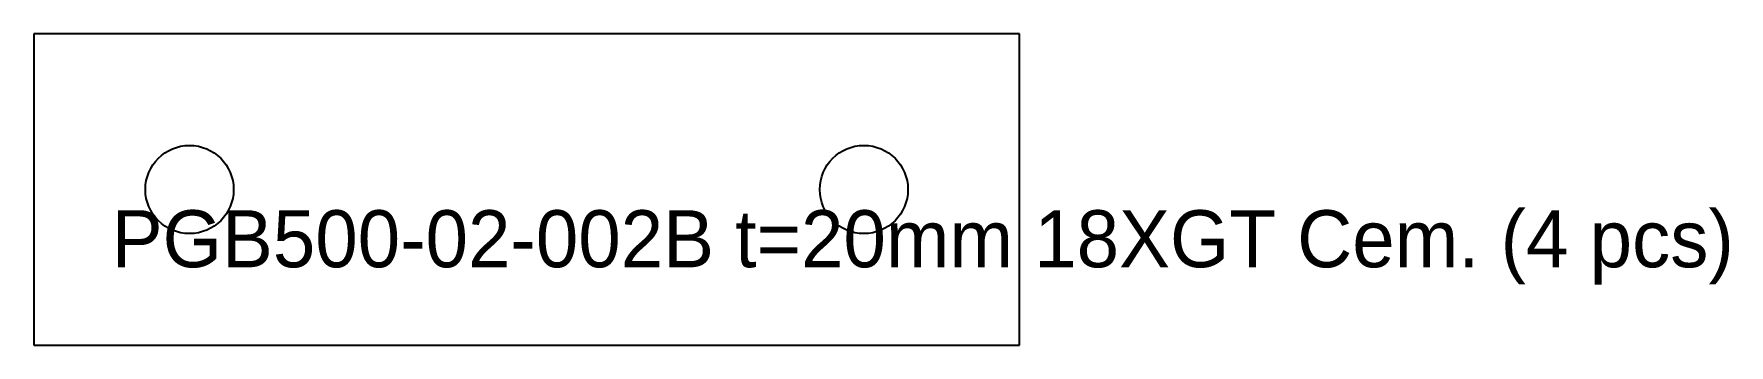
# Model space of a CAD drawing. Header units: millimetres. Extents: x -95 to 232, y -30 to 30.
import ezdxf

# ---------------------------------------------------------------- set-up
doc = ezdxf.new("R2010")
doc.units = ezdxf.units.MM

msp = doc.modelspace()

# ---------------------------------------------------------------- linework, layer by layer
at = {"layer": 'CUT_INNER'}
for centre in [(-65, 0), (65, 0)]:
    msp.add_circle(centre, 8.5, dxfattribs=at)
at = {"layer": 'CUT_OUTER'}
for p, q in [((95, 30), (-95, 30)), ((-95, 30), (-95, -30)), ((95, -30), (95, 30)), ((-95, -30), (95, -30))]:
    msp.add_line(p, q, dxfattribs=at)

# ---------------------------------------------------------------- texts
at = {"layer": 'MARKING'}
msp.add_text('PGB500-02-002B t=20mm 18XGT Cem. (4 pcs)', height=11, dxfattribs=at).set_placement((-80, -15))

doc.saveas('drawing.dxf')
